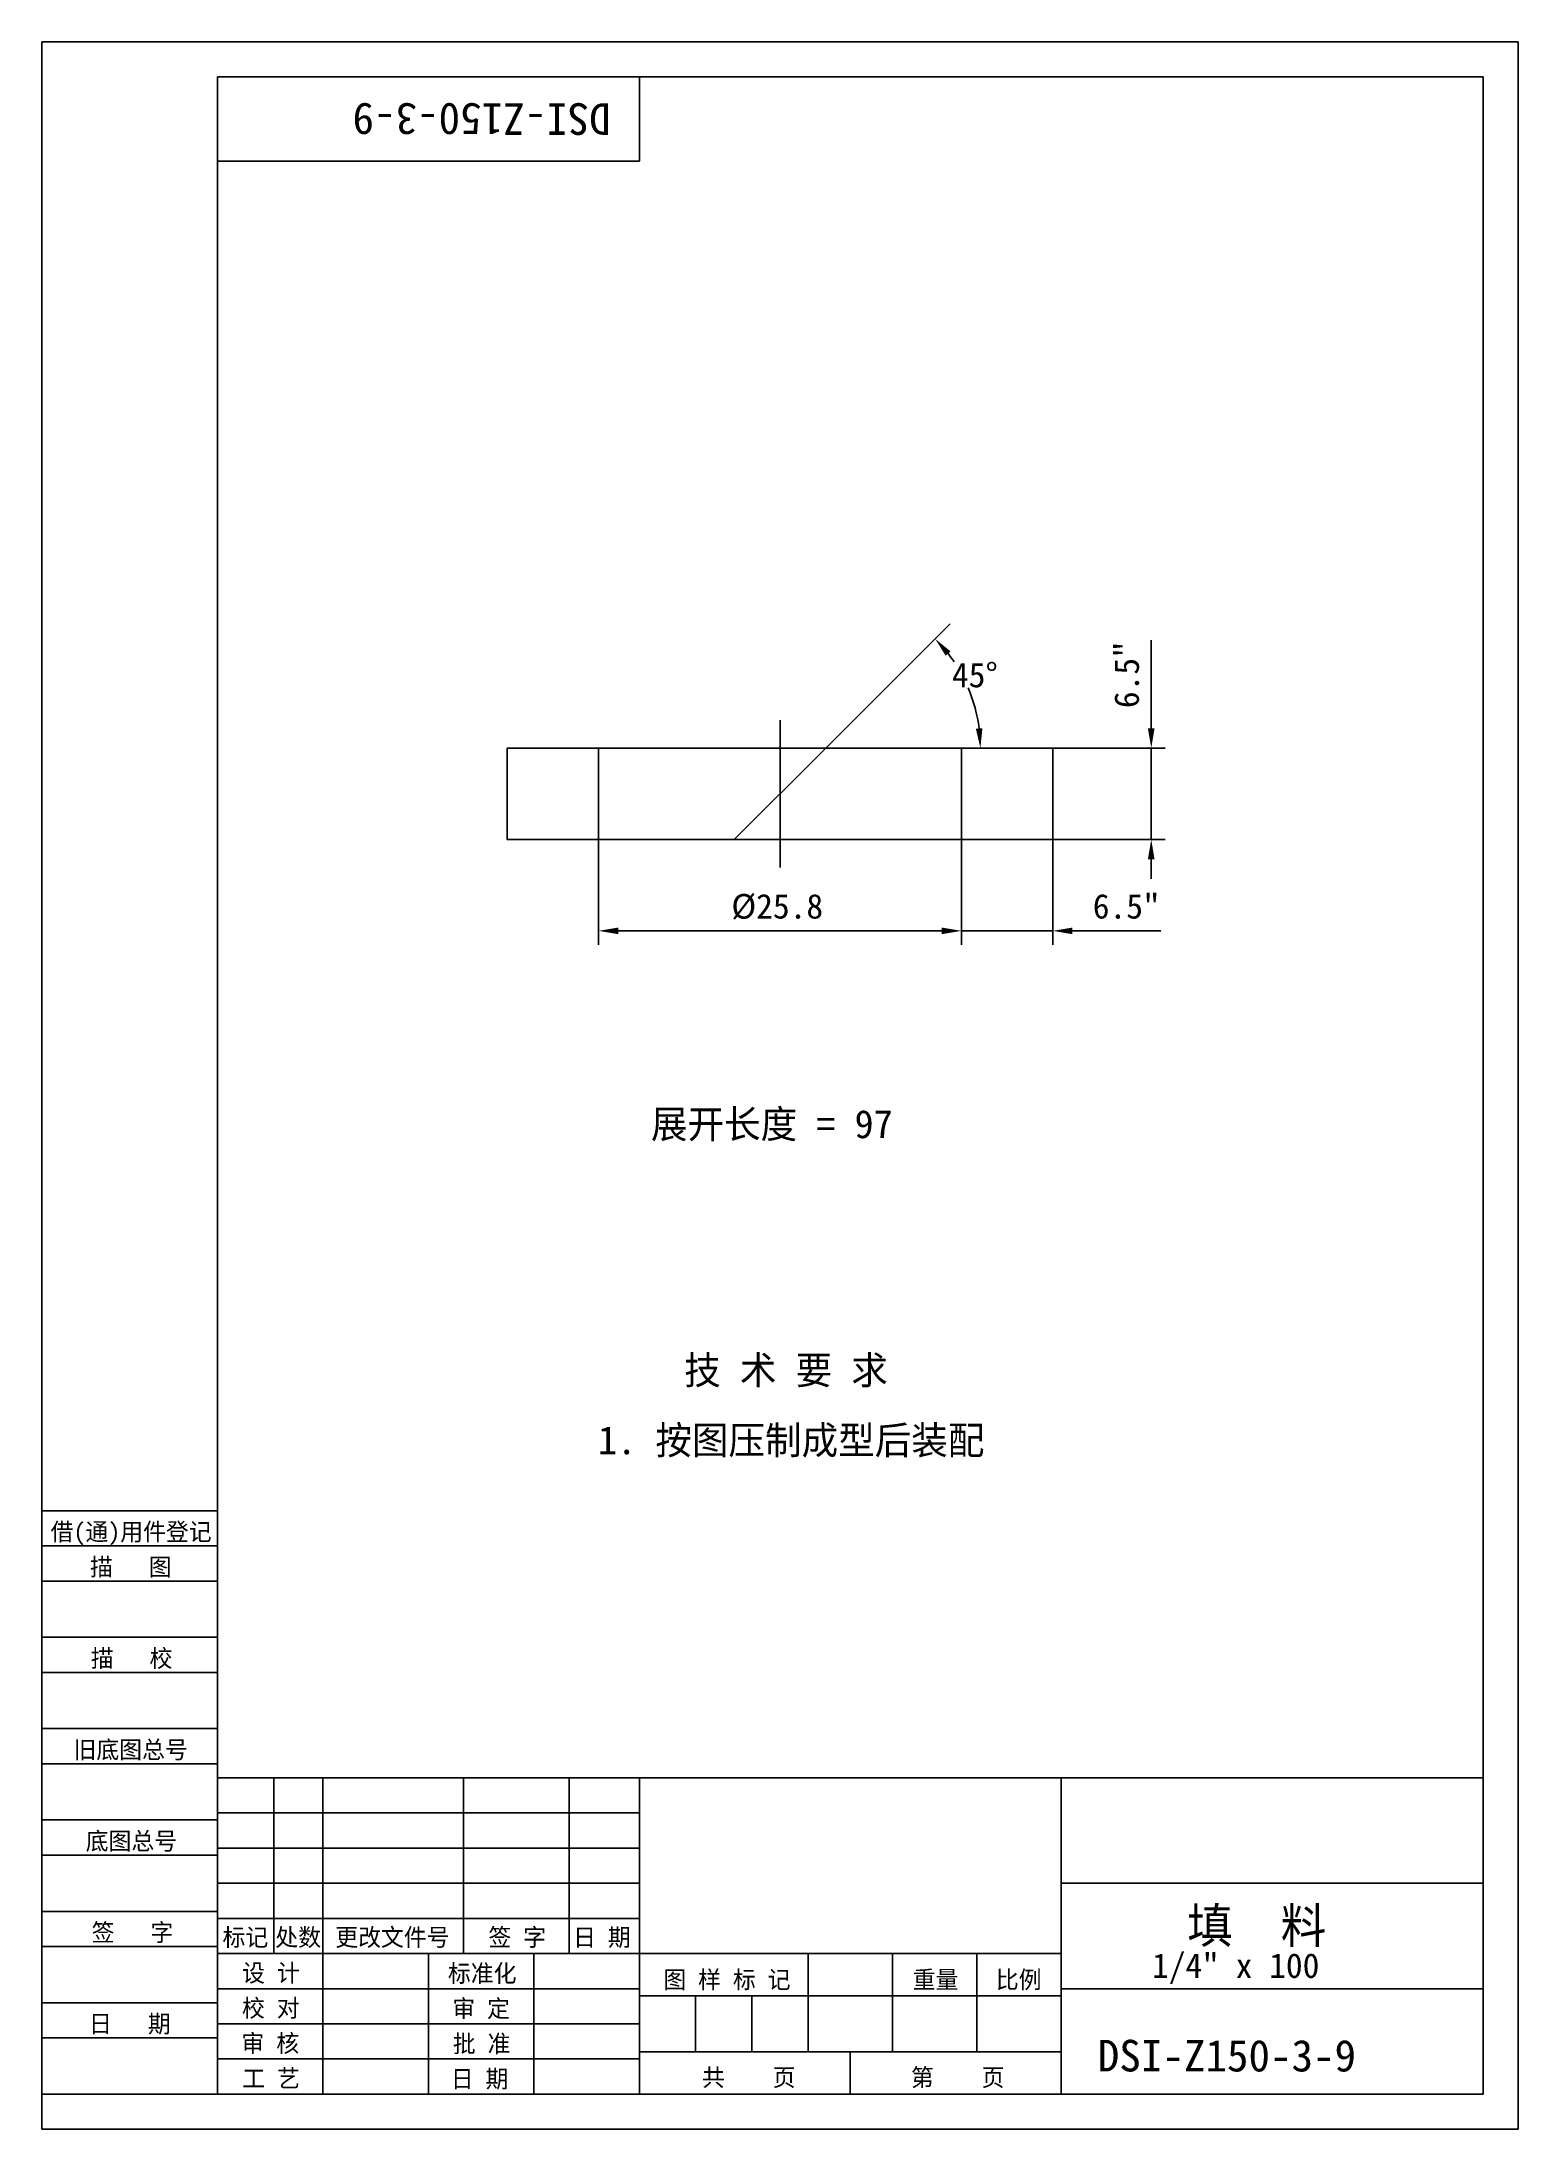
# Model space of a CAD drawing. Header units: metres. Extents: x 0 to 210, y 0 to 297.
import ezdxf

# ---------------------------------------------------------------- set-up
doc = ezdxf.new("R2010")
doc.units = ezdxf.units.M
for name, color, linetype in [('C', 6, 'Continuous'), ('D', 1, 'Continuous'), ('FL', 5, 'Continuous'), ('T', 7, 'Continuous'), ('TL', 4, 'Continuous')]:
    doc.layers.add(name, color=color, linetype=linetype)

# ---------------------------------------------------------------- blocks, each defined once
blk = doc.blocks.new('TUKUN4')
at = {"layer": 'FL'}
for p, q in [((0, 297), (0, 0)), ((210, 297), (0, 297)), ((210, 0), (210, 297)), ((0, 78), (25, 78)), ((0, 70), (25, 70)), ((0, 65), (25, 65)), ((0, 57), (25, 57)), ((0, 52), (25, 52)), ((33, 25), (33, 50)), ((40, 5), (40, 50)), ((60, 25), (60, 50)), ((75, 25), (75, 50)), ((25, 45), (85, 45)), ((0, 44), (25, 44)), ((0, 39), (25, 39)), ((25, 40), (85, 40)), ((25, 35), (85, 35)), ((0, 31), (25, 31)), ((25, 30), (85, 30)), ((0, 26), (25, 26)), ((70, 5), (70, 25)), ((0, 18), (25, 18)), ((25, 20), (85, 20)), ((25, 15), (85, 15)), ((0, 13), (25, 13)), ((25, 10), (85, 10)), ((0, 0), (210, 0))]:
    blk.add_line(p, q, dxfattribs=at)
at = {"layer": 'TL'}
for p, q in [((25, 5), (25, 292)), ((205, 292), (25, 292)), ((85, 292), (85, 280)), ((205, 5), (205, 292)), ((85, 280), (25, 280)), ((0, 88), (25, 88)), ((0, 83), (25, 83)), ((205, 50), (25, 50)), ((85, 5), (85, 50)), ((145, 5), (145, 50)), ((205, 35), (145, 35)), ((145, 25), (25, 25)), ((55, 5), (55, 25)), ((109, 11), (109, 25)), ((121, 11), (121, 25)), ((133, 11), (133, 25)), ((85, 19), (145, 19)), ((93, 11), (93, 19)), ((101, 11), (101, 19)), ((205, 20), (145, 20)), ((145, 11), (85, 11)), ((115, 5), (115, 11)), ((0, 5), (205, 5))]:
    blk.add_line(p, q, dxfattribs=at)
at = {"layer": 'T'}
for s, p in [('借(通)用件登记', (1.26, 83.76)), ('描   图', (6.86, 78.76)), ('描   校', (6.98, 65.76)), ('旧底图总号', (4.52, 52.76)), ('底图总号', (6.25, 39.76)), ('签   字', (7.1, 26.76)), ('标记', (25.71, 26.07)), ('处数', (33.22, 26.07)), ('更改文件号', (41.75, 26.07)), ('签 字', (63.53, 26.07)), ('日 期', (75.57, 26.07)), ('设 计', (28.5, 20.99)), ('标准化', (57.77, 20.93)), ('图 样 标 记', (88.4, 20.04)), ('重量', (123.88, 20.04)), ('比例', (135.7, 20.04)), ('校 对', (28.48, 15.99)), ('审 定', (58.39, 15.93)), ('日   期', (6.72, 13.76)), ('审 核', (28.41, 10.99)), ('批 准', (58.46, 10.93)), ('共    页', (93.91, 6.13)), ('第    页', (123.62, 6.13)), ('工 艺', (28.52, 5.99)), ('日 期', (58.18, 5.93))]:
    blk.add_text(s, height=2.5, dxfattribs=at).set_placement(p)

msp = doc.modelspace()

# ---------------------------------------------------------------- linework, layer by layer
at = {"layer": 'C'}
msp.add_line((105, 179.5), (105, 200.5), dxfattribs=at)
at = {"layer": 'D'}
for p, q in [((111.5, 196.5), (129.18, 214.18)), ((157.8, 202.1), (157.8, 211.86)), ((157.8, 199.3), (157.8, 202.1)), ((130.8, 196.5), (135.5, 196.5)), ((143.8, 196.5), (159.8, 196.5)), ((157.8, 183.5), (157.8, 196.5)), ((79.2, 183.5), (79.2, 168.5)), ((130.8, 183.5), (130.8, 168.5)), ((130.8, 183.5), (130.8, 168.5)), ((143.8, 183.5), (143.8, 168.5)), ((143.8, 183.5), (159.8, 183.5)), ((157.8, 180.7), (157.8, 177.9)), ((82, 170.5), (128, 170.5)), ((128, 170.5), (125.2, 170.5)), ((130.8, 170.5), (143.8, 170.5)), ((146.6, 170.5), (149.4, 170.5)), ((149.4, 170.5), (159.16, 170.5))]:
    msp.add_line(p, q, dxfattribs=at)
for start, end in [(33.85, 37.7), (7.3, 22.94)]:
    msp.add_arc((111.5, 196.5), 22, start, end, dxfattribs=at)
for points in [[(128.56, 209.65), (129.26, 210.26), (127.06, 212.06)], [(133.79, 199.32), (132.86, 199.26), (133.5, 196.5)], [(157.33, 199.3), (158.27, 199.3), (157.8, 196.5)], [(157.33, 180.7), (158.27, 180.7), (157.8, 183.5)], [(82, 170.97), (82, 170.03), (79.2, 170.5)], [(128, 170.97), (128, 170.03), (130.8, 170.5)], [(128, 170.97), (128, 170.03), (130.8, 170.5)], [(146.6, 170.97), (146.6, 170.03), (143.8, 170.5)]]:
    msp.add_solid(points, dxfattribs=at)
at = {"layer": 'TL'}
for points in [[(66.2, 183.5), (66.2, 196.5), (79.2, 196.5), (79.2, 183.5), (66.2, 183.5)], [(79.2, 196.5), (130.8, 196.5)], [(98.5, 183.5), (111.5, 196.5)], [(143.8, 183.5), (143.8, 196.5), (130.8, 196.5), (130.8, 183.5), (143.8, 183.5)], [(79.2, 183.5), (130.8, 183.5)]]:
    msp.add_lwpolyline(points, dxfattribs=at)

# ---------------------------------------------------------------- block references
msp.add_blockref('TUKUN4', (0, 0), dxfattribs=at)

# ---------------------------------------------------------------- texts
at = {"layer": 'D'}
for s, height, rotation, p in [('DSI-Z150-3-9', 4.5, 180, (80.93, 288.25)), ('6.5%%034', 3.5, 90, (156.05, 202.19))]:
    msp.add_text(s, height=height, rotation=rotation, dxfattribs=at).set_placement(p)
for s, height, p in [('45%%d', 3.5, (129.46, 205.16)), ('%%c25.8', 3.5, (98.08, 172.25)), ('6.5%%034', 3.5, (149.49, 172.25)), ('展开长度 = 97', 4, (86.64, 141.01)), ('技 术 要 求', 4, (91.37, 105.99)), ('1. 按图压制成型后装配', 4, (79.11, 96.03)), ('填  料', 5, (162.91, 26.48)), ('1/4%%034 x 100', 3.5, (157.91, 21.53)), ('DSI-Z150-3-9', 4.5, (150.2, 8.22))]:
    msp.add_text(s, height=height, dxfattribs=at).set_placement(p)

doc.saveas('drawing.dxf')
